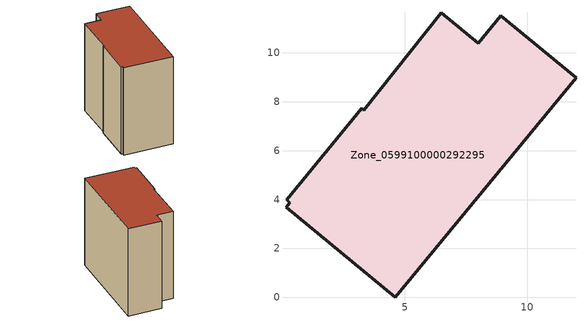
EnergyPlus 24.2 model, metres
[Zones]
Zone_0599100000292295
 floor ground (C_G): 0.17,3.99 3.23,7.73 3.31,7.67 6.5,11.65 8.01,10.41 8.93,11.52 12,8.99 4.61,0 0.13,3.68 0.29,3.88 z0
 wall outside (C_F): 12,8.99 8.93,11.52 8.01,10.41 6.5,11.65 3.31,7.67 3.23,7.73 0.17,3.99 0.29,3.88 0.13,3.68 4.61,0 12,8.99 z0:10.95
 roof outside (C_R): 3.23,7.73 0.17,3.99 0.29,3.88 0.13,3.68 4.61,0 12,8.99 8.93,11.52 8.01,10.41 6.5,11.65 3.31,7.67 z10.95
[BUILDING]
Pand.0599100000292295: North Axis=0; Terrain=City; Loads Convergence Tolerance Value=0.04; Temperature Convergence Tolerance Value=0.4; Solar Distribution=FullExterior; Maximum Number of Warmup Days=25; Minimum Number of Warmup Days=1
[Site:Location]
Rotterdam.The.Hague.AP_ZH_NLD Design_Conditions: Latitude=51.96; Longitude=4.45; Time Zone=1; Elevation=-4.5
[SITE:GROUNDTEMPERATURE:BUILDINGSURFACE]
18, 18, 18, 18, 18, 18, 18, 18, 18, 18, 18, 18
[MATERIAL] Thermal Absorptance=0.9; Solar Absorptance=0.7; Visible Absorptance=0.7
Name | Roughness | Thickness | Conductivity | Density | Specific Heat
G.TC.1946 | MediumSmooth | 0.15 | 1 | 540 | 1210
F.TC.1946 | Rough | 0.3 | 0.857143 | 1920 | 840
R.TC.1946 | MediumRough | 0.2 | 0.909091 | 1500 | 1000
[CONSTRUCTION]
C_G: G.TC.1946
C_F: F.TC.1946
C_R: R.TC.1946
[ZONE]
Zone_0599100000292295: Type=1; Multiplier=1; Ceiling Height=Autocalculate; Volume=Autocalculate; Floor Area=autocalculate; Part of Total Floor Area=Yes
[ZONEINFILTRATION:DESIGNFLOWRATE]
Infil_Zone_0599100000292295: Zone or ZoneList or Space or SpaceList=Zone_0599100000292295; Schedule=AlwaysOn; Design Flow Rate Calculation Method=Flow/Area; Flow Rate per Floor Area=0.003; Constant Term Coefficient=1; Temperature Term Coefficient=0; Velocity Term Coefficient=0; Velocity Squared Term Coefficient=0
[HVACTEMPLATE:ZONE:IDEALLOADSAIRSYSTEM]
Zone_0599100000292295: Maximum Heating Supply Air Temperature=50; Minimum Cooling Supply Air Temperature=13; Maximum Heating Supply Air Humidity Ratio=0.0156; Minimum Cooling Supply Air Humidity Ratio=0.0077; Heating Limit=NoLimit; Cooling Limit=NoLimit; Dehumidification Control Type=ConstantSensibleHeatRatio; Cooling Sensible Heat Ratio=0.7; Dehumidification Setpoint=60; Humidification Control Type=None; Humidification Setpoint=30; Outdoor Air Method=None; Outdoor Air Flow Rate per Person=0.00944; Outdoor Air Flow Rate per Zone Floor Area=0; Outdoor Air Flow Rate per Zone=0; Demand Controlled Ventilation Type=None; Outdoor Air Economizer Type=NoEconomizer; Heat Recovery Type=None; Sensible Heat Recovery Effectiveness=0.7; Latent Heat Recovery Effectiveness=0.65
[ZONECONTROL:THERMOSTAT]
ThermostatControl_Zone_0599100000292295: Zone or ZoneList=Zone_0599100000292295; Control Type Schedule=DualSetpointControlType; Control 1=Thermostat_Zone_0599100000292295; Temperature Difference Between Cutout And Setpoint=0
[THERMOSTATSETPOINT:DUALSETPOINT]
Thermostat_Zone_0599100000292295: Heating Setpoint Temperature Schedule=HeatingSetpoint_Zone_0599100000292295; Cooling Setpoint Temperature Schedule=CoolingSetpoint_Zone_0599100000292295
[SCHEDULE:COMPACT]
HeatingSetpoint_Zone_0599100000292295: Through: 12/31, For: AllDays, Until: 24:00, 21
CoolingSetpoint_Zone_0599100000292295: Through: 12/31, For: AllDays, Until: 24:00, 24
DualSetpointControlType: Through: 12/31, For: AllDays, Until: 24:00, 4
AlwaysOn: Through: 12/31, For: AllDays, Until: 24:00, 1
